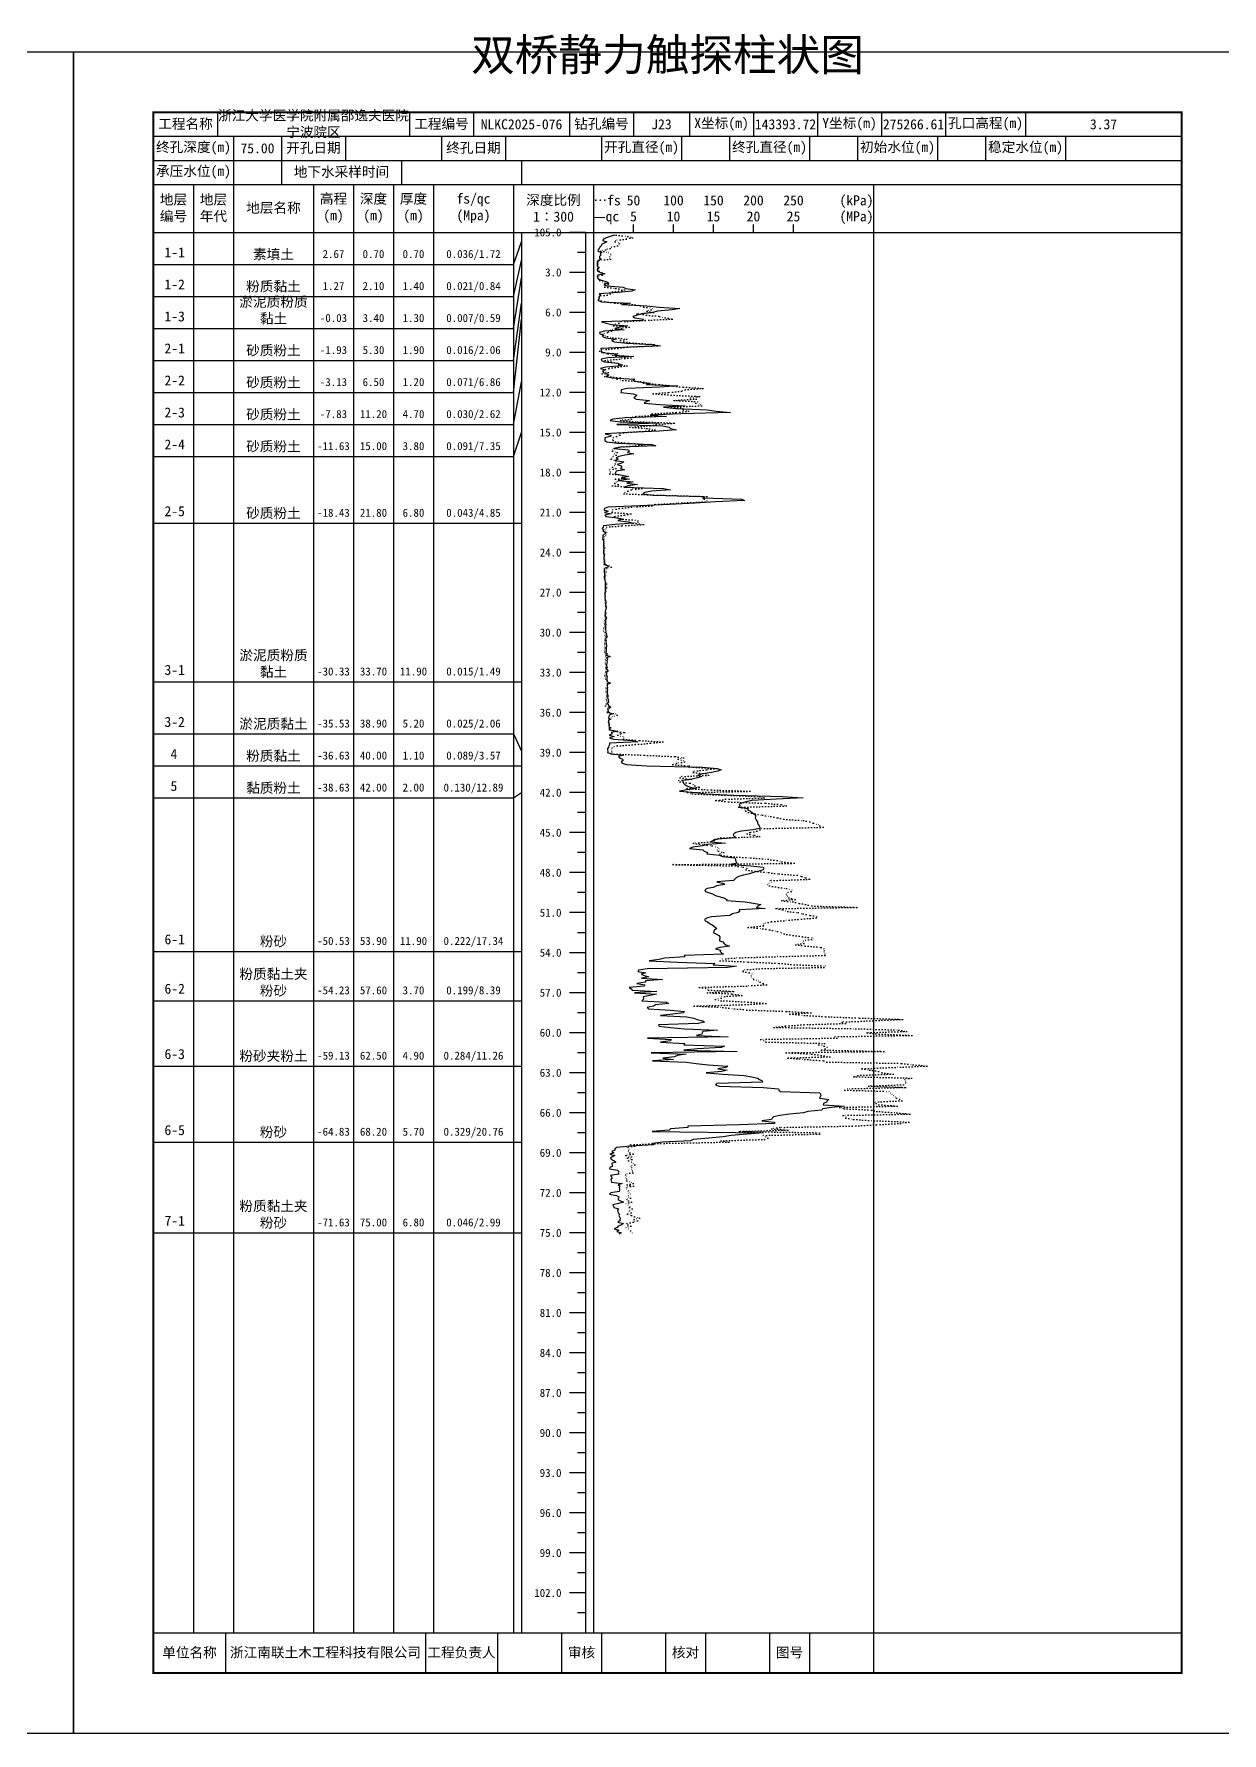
# Model space of a CAD drawing. Extents: x 297 to 65340, y 0 to 425.
# Drawn here: x 6821.1 to 7118.1, y 0 to 424.6 of the extents above; entities that cross this region are included whole.
import ezdxf
from ezdxf.enums import TextEntityAlignment as Align

# ---------------------------------------------------------------- set-up
doc = ezdxf.new("R2010")
doc.units = 0
doc.linetypes.add('DOT', pattern=[6.35, 0, -6.35])
doc.layers.add('FRAME', color=7, linetype='CONTINUOUS')
doc.layers.add('STRATUM', color=7, linetype='CONTINUOUS')
doc.styles.add('ST', font='')
doc.styles.get('ST').set_extended_font_data('SimSun')

msp = doc.modelspace()

# ---------------------------------------------------------------- linework, layer by layer
at = {"layer": 'FRAME', "color": 245, "linetype": 'Continuous'}
for points in [[(6534, 0), (6831, 0), (6831, 420), (6534, 420)], [(6831, 0), (7128, 0), (7128, 420), (6831, 420)]]:
    msp.add_lwpolyline(points, close=True, dxfattribs=at)
at = {"layer": 'FRAME', "linetype": 'Continuous', "const_width": 0.5}
msp.add_lwpolyline([(6851, 15), (7108, 15), (7108, 405), (6851, 405)], close=True, dxfattribs=at)
at = {"layer": 'FRAME', "color": 0, "linetype": 'Continuous'}
for points in [[(6867, 405), (6867, 399)], [(6915, 405), (6915, 399)], [(6931, 405), (6931, 399)], [(6955, 405), (6955, 399)], [(6971, 405), (6971, 399)], [(6985, 405), (6985, 399)], [(7001, 405), (7001, 399)], [(7017, 405), (7017, 399)], [(7033, 405), (7033, 399)], [(7049, 405), (7049, 399)], [(7069, 405), (7069, 399)], [(7108, 405), (7108, 399)], [(6851, 399), (7108, 399)], [(6871, 399), (6871, 393)], [(6883, 399), (6883, 393)], [(6899, 399), (6899, 393)], [(6923, 399), (6923, 393)], [(6939, 399), (6939, 393)], [(6963, 399), (6963, 393)], [(6983, 399), (6983, 393)], [(6995, 399), (6995, 393)], [(7015, 399), (7015, 393)], [(7027, 399), (7027, 393)], [(7047, 399), (7047, 393)], [(7059, 399), (7059, 393)], [(7079, 399), (7079, 393)], [(7108, 399), (7108, 393)], [(6851, 393), (7108, 393)], [(6871, 393), (6871, 387)], [(6883, 393), (6883, 387)], [(6913, 393), (6913, 387)], [(6943, 393), (6943, 387)], [(6851, 387), (7108, 387)], [(6861, 387), (6861, 25)], [(6871, 387), (6871, 25)], [(6891, 387), (6891, 25)], [(6901, 387), (6901, 25)], [(6911, 387), (6911, 25)], [(6921, 387), (6921, 25)], [(6941, 387), (6941, 25)], [(6961, 387), (6961, 25)], [(7031, 387), (7031, 25)], [(6851, 375), (7108, 375)], [(6943, 375), (6943, 25)], [(6959, 375), (6959, 25)], [(6971, 375), (6971, 377)], [(6981, 375), (6981, 377)], [(6991, 375), (6991, 377)], [(7001, 375), (7001, 377)], [(7011, 375), (7011, 377)], [(6851, 25), (7108, 25)], [(6869, 25), (6869, 15)], [(6919, 25), (6919, 15)], [(6937, 25), (6937, 15)], [(6953, 25), (6953, 15)], [(6963, 25), (6963, 15)], [(6979, 25), (6979, 15)], [(6989, 25), (6989, 15)], [(7005, 25), (7005, 15)], [(7015, 25), (7015, 15)], [(7031, 25), (7031, 15)]]:
    msp.add_lwpolyline(points, dxfattribs=at)
at = {"layer": 'STRATUM', "linetype": 'Continuous'}
for points in [[(6959, 375), (6955, 375)], [(6966.28, 374.33), (6965.14, 374), (6964.2, 373.67), (6963.48, 373.33), (6963.24, 373), (6964.36, 372.67), (6963.68, 372.33), (6963, 372), (6962.94, 371.67), (6962.62, 371.33), (6962.4, 371), (6962.18, 370.67), (6962.08, 370.33), (6963.06, 370), (6962.64, 369.67), (6962.84, 369.33), (6962.48, 369), (6962.46, 368.67), (6962.88, 368.33), (6962.2, 368), (6961.92, 367.67), (6961.88, 367.33), (6961.92, 367), (6961.94, 366.67), (6962.24, 366.33), (6961.98, 366), (6961.92, 365.67), (6962.04, 365.33), (6962.72, 365), (6963.84, 364.67), (6962.1, 364.33), (6961.92, 364), (6961.96, 363.67), (6962.24, 363.33), (6963.26, 363), (6964.3, 362.67), (6964.86, 362.33), (6963.62, 362), (6964.36, 361.67), (6968.42, 361.33), (6969.1, 361), (6971.4, 360.67), (6970.58, 360.33), (6967.2, 360), (6962.38, 359.67), (6962.94, 359.33), (6962.4, 359), (6962.38, 358.67), (6962.34, 358.33), (6962.18, 358), (6963.02, 357.67), (6970.28, 357.33), (6968.1, 357), (6974.34, 356.67), (6977.42, 356.33), (6982.58, 356), (6980.64, 355.67), (6977.02, 355.33), (6975.76, 355), (6973.22, 354.67), (6971.88, 354.33), (6970.82, 354), (6971.32, 353.67), (6973.46, 353.33), (6973.28, 353), (6963.04, 352.67), (6964.14, 352.33), (6965.5, 352), (6969.6, 351.67), (6967.6, 351.33), (6966.3, 351), (6968.68, 350.67), (6963.64, 350.33), (6962.48, 350), (6962.58, 349.67), (6963.62, 349.33), (6963.26, 349), (6964.04, 348.67), (6966.64, 348.33), (6965.52, 348), (6966.18, 347.67), (6969.32, 347.33), (6975.68, 347), (6977.78, 346.67), (6970.12, 346.33), (6962.82, 346), (6962.94, 345.67), (6963.04, 345.33), (6963.04, 345), (6967.1, 344.67), (6966.22, 344.33), (6971.1, 344), (6964.58, 343.67), (6962.92, 343.33), (6963.04, 343), (6963.72, 342.67), (6967.06, 342.33), (6967.8, 342), (6967.98, 341.67), (6964.12, 341.33), (6962.76, 341), (6963.92, 340.67), (6963.24, 340.33), (6963.5, 340), (6964.32, 339.67), (6964.82, 339.33), (6964.16, 339), (6965.66, 338.67), (6971.36, 338.33), (6970.88, 338), (6972.28, 337.67), (6975.18, 337.33), (6974.26, 337), (6982.1, 336.67), (6977.62, 336.33), (6969.38, 336), (6967.94, 335.67), (6967.88, 335.33), (6967.86, 335), (6970.94, 334.67), (6971.86, 334.33), (6971.46, 334), (6971.08, 333.67), (6971.64, 333.33), (6975, 333), (6974.14, 332.67), (6973.66, 332.33), (6977.6, 332), (6983.92, 331.67), (6978.48, 331.33), (6981.64, 331), (6989.44, 330.67), (6991.68, 330.33), (6995.22, 330), (6982.84, 329.67), (6975.14, 329.33), (6979.26, 329), (6969.02, 328.67), (6965.84, 328.33), (6965.2, 328), (6967.68, 327.67), (6977.38, 327.33), (6966.84, 327), (6978.22, 326.67), (6979.9, 326.33), (6980.24, 326), (6981.74, 325.67), (6977.42, 325.33), (6969.76, 325), (6963.88, 324.67), (6965.38, 324.33), (6965.18, 324), (6963.82, 323.67), (6963.8, 323.33), (6963.86, 323), (6964.32, 322.67), (6966.98, 322.33), (6975.58, 322), (6976.56, 321.67), (6967.94, 321.33), (6966.14, 321), (6969.78, 320.67), (6969.9, 320.33), (6969.48, 320), (6971.12, 319.67), (6968.82, 319.33), (6967.3, 319), (6966.64, 318.67), (6967.18, 318.33), (6966.42, 318), (6968.6, 317.67), (6968, 317.33), (6966.9, 317), (6967.92, 316.67), (6968.06, 316.33), (6967.72, 316), (6968.72, 315.67), (6966.68, 315.33), (6966.5, 315), (6966.34, 314.67), (6968.26, 314.33), (6969.82, 314), (6967.94, 313.67), (6969.98, 313.33), (6967.16, 313), (6970.94, 312.67), (6969.32, 312.33), (6972.04, 312), (6969.66, 311.67), (6968.68, 311.33), (6978.48, 311), (6980.24, 310.67), (6975.5, 310.33), (6973.86, 310), (6973.3, 309.67), (6975.82, 309.33), (6988.64, 309), (6988.44, 308.67), (6998.08, 308.33), (6998.74, 308), (6991.54, 307.67), (6986.44, 307.33), (6979.96, 307), (6972.58, 306.67), (6964.62, 306.33), (6963.78, 306), (6963.62, 305.67), (6964.68, 305.33), (6963.74, 305), (6965.42, 304.67), (6963.86, 304.33), (6964.06, 304), (6966.98, 303.67), (6968.2, 303.33), (6967.12, 303), (6969.68, 302.67), (6970.88, 302.33), (6966.42, 302), (6963.52, 301.67), (6963.4, 301.33), (6963.2, 301), (6963.54, 300.67), (6963.32, 300.33), (6964.04, 300), (6963.94, 299.67), (6963.34, 299.33), (6963.34, 299), (6963.3, 298.67), (6963.26, 298.33), (6963.46, 298), (6963.48, 297.67), (6963.54, 297.33), (6963.5, 297), (6963.5, 296.67), (6963.5, 296.33), (6963.6, 296), (6963.46, 295.67), (6963.54, 295.33), (6963.48, 295), (6963.5, 294.67), (6963.76, 294.33), (6963.58, 294), (6963.58, 293.67), (6963.58, 293.33), (6963.68, 293), (6963.66, 292.67), (6963.7, 292.33), (6963.6, 292), (6964.78, 291.67), (6964.48, 291.33), (6963.64, 291), (6963.66, 290.67), (6963.66, 290.33), (6963.66, 290), (6963.72, 289.67), (6963.76, 289.33), (6963.68, 289), (6963.68, 288.67), (6963.78, 288.33), (6963.82, 288), (6963.92, 287.67), (6963.92, 287.33), (6963.92, 287), (6963.92, 286.67), (6963.94, 286.33), (6963.94, 286), (6963.92, 285.67), (6963.9, 285.33), (6963.82, 285), (6963.84, 284.67), (6963.84, 284.33), (6963.92, 284), (6963.82, 283.67), (6963.92, 283.33), (6964.02, 283), (6964.1, 282.67), (6964.08, 282.33), (6964.02, 282), (6964.18, 281.67), (6964.04, 281.33), (6964.14, 281), (6963.96, 280.67), (6963.92, 280.33), (6964.04, 280), (6964.06, 279.67), (6963.92, 279.33), (6963.98, 279), (6964.22, 278.67), (6964, 278.33), (6964.02, 278), (6964.04, 277.67), (6964.04, 277.33), (6964.06, 277), (6964.04, 276.67), (6964, 276.33), (6964.02, 276), (6964.04, 275.67), (6964.08, 275.33), (6964.04, 275), (6964.24, 274.67), (6964.2, 274.33), (6964.38, 274), (6964.2, 273.67), (6964.04, 273.33), (6964.14, 273), (6964.1, 272.67), (6964.14, 272.33), (6964.16, 272), (6964.3, 271.67), (6964.16, 271.33), (6964.2, 271), (6964.16, 270.67), (6964.16, 270.33), (6964.12, 270), (6964.52, 269.67), (6964.18, 269.33), (6965.2, 269), (6964.24, 268.67), (6964.48, 268.33), (6964.36, 268), (6964.38, 267.67), (6964.36, 267.33), (6964.22, 267), (6964.28, 266.67), (6964.4, 266.33), (6964.2, 266), (6964.4, 265.67), (6964.64, 265.33), (6964.22, 265), (6964.22, 264.67), (6964.2, 264.33), (6964.4, 264), (6964.34, 263.67), (6964.32, 263.33), (6964.32, 263), (6964.52, 262.67), (6965.24, 262.33), (6964.38, 262), (6964.4, 261.67), (6964.54, 261.33), (6964.4, 261), (6964.46, 260.67), (6964.42, 260.33), (6964.46, 260), (6964.32, 259.67), (6964.6, 259.33), (6964.6, 259), (6964.52, 258.67), (6964.64, 258.33), (6964.66, 258), (6964.74, 257.67), (6964.5, 257.33), (6964.6, 257), (6964.82, 256.67), (6965.34, 256.33), (6964.54, 256), (6964.64, 255.67), (6964.62, 255.33), (6964.82, 255), (6965.72, 254.67), (6964.88, 254.33), (6964.84, 254), (6964.78, 253.67), (6965.18, 253.33), (6964.76, 253), (6964.68, 252.67), (6964.86, 252.33), (6964.82, 252), (6964.82, 251.67), (6964.92, 251.33), (6964.92, 251), (6964.9, 250.67), (6967.1, 250.33), (6965.42, 250), (6965.64, 249.67), (6964.94, 249.33), (6966.2, 249), (6964.98, 248.67), (6965.98, 248.33), (6970.76, 248), (6972.06, 247.67), (6965.04, 247.33), (6964.98, 247), (6964.86, 246.67), (6964.74, 246.33), (6964.52, 246), (6964.5, 245.67), (6964.6, 245.33), (6964.5, 245), (6965.62, 244.67), (6968.58, 244.33), (6967.24, 244), (6967.5, 243.67), (6968.22, 243.33), (6968.38, 243), (6967.88, 242.67), (6968.14, 242.33), (6969.22, 242), (6974.28, 241.67), (6988.2, 241.33), (6991.92, 241), (6992.92, 240.67), (6992.1, 240.33), (6990.54, 240), (6988.32, 239.67), (6987.1, 239.33), (6988, 239), (6987, 238.67), (6985.64, 238.33), (6983.24, 238), (6983.32, 237.67), (6983.52, 237.33), (6983.86, 237), (6984.3, 236.67), (6985.18, 236.33), (6986.72, 236), (6984.4, 235.67), (6982.46, 235.33), (6986.78, 235), (6989.12, 234.67), (6996.1, 234.33), (7008.2, 234), (7013.44, 233.67), (7006.72, 233.33), (7000.6, 233), (6999.18, 232.67), (6997.96, 232.33), (6997.42, 232), (6997.6, 231.67), (6997.54, 231.33), (6999.72, 231), (6999.46, 230.67), (7000.26, 230.33), (7000.7, 230), (7001.06, 229.67), (7001.48, 229.33), (7001.46, 229), (7001.4, 228.67), (7001.56, 228.33), (7001.76, 228), (7001.98, 227.67), (7001.96, 227.33), (7002.18, 227), (7002.4, 226.67), (7002.54, 226.33), (7002.48, 226), (7000.86, 225.67), (6997.98, 225.33), (6996.62, 225), (6996.06, 224.67), (6995.9, 224.33), (6996.24, 224), (6996.52, 223.67), (6992.12, 223.33), (6991, 223), (6990.22, 222.67), (6994.04, 222.33), (6989.52, 222), (6988.28, 221.67), (6985.82, 221.33), (6984.98, 221), (6988.3, 220.67), (6988.68, 220.33), (6989.48, 220), (6989.36, 219.67), (6992.46, 219.33), (6993.26, 219), (6996.36, 218.67), (6996.54, 218.33), (6996.54, 218), (6996.64, 217.67), (6996.8, 217.33), (6995.32, 217), (7000.3, 216.67), (7003.38, 216.33), (7003.56, 216), (7003.38, 215.67), (7002.32, 215.33), (7001, 215), (6999.98, 214.67), (6998.54, 214.33), (6997.26, 214), (6996.68, 213.67), (6996.34, 213.33), (6996, 213), (6991.84, 212.67), (6993.64, 212.33), (6993.74, 212), (6991.78, 211.67), (6990.88, 211.33), (6989.4, 211), (6988.8, 210.67), (6988.98, 210.33), (6989.72, 210), (6990.78, 209.67), (6991.54, 209.33), (6992.32, 209), (6993.56, 208.67), (6994.32, 208.33), (6994.26, 208), (6998.92, 207.67), (7001.44, 207.33), (7002.84, 207), (7002.18, 206.67), (7001.76, 206.33), (7003.88, 206), (6997.38, 205.67), (6997.54, 205.33), (6997.14, 205), (6995.76, 204.67), (6995.08, 204.33), (6990.5, 204), (6989.52, 203.67), (6988.76, 203.33), (6988.94, 203), (6989.46, 202.67), (6990.02, 202.33), (6990.64, 202), (6991.02, 201.67), (6991.46, 201.33), (6991.72, 201), (6991.22, 200.67), (6991.08, 200.33), (6991.04, 200), (6991.58, 199.67), (6992.34, 199.33), (6992.58, 199), (6992.62, 198.67), (6992.48, 198.33), (6992.48, 198), (6993.34, 197.67), (6993.7, 197.33), (6994.1, 197), (6995, 196.67), (6992.6, 196.33), (6991.52, 196), (6992.78, 195.67), (6992.7, 195.33), (6993.02, 195), (6993.46, 194.67), (6983.64, 194.33), (6983.8, 194), (6978.74, 193.67), (6977.42, 193.33), (6974.9, 193), (6982, 192.67), (6991.32, 192.33), (6990.88, 192), (6996.76, 191.67), (6994.56, 191.33), (6974.42, 191), (6972.24, 190.67), (6972.06, 190.33), (6974.06, 190), (6972.9, 189.67), (6973.7, 189.33), (6974.8, 189), (6973.02, 188.67), (6978.24, 188.33), (6974, 188), (6974, 187.67), (6971.86, 187.33), (6973.84, 187), (6973.64, 186.67), (6969.88, 186.33), (6970.38, 186), (6970.68, 185.67), (6976.82, 185.33), (6971.28, 185), (6976.72, 184.67), (6975.06, 184.33), (6973.4, 184), (6973.46, 183.67), (6973.42, 183.33), (6973.12, 183), (6979.16, 182.67), (6979.72, 182.33), (6976.48, 182), (6975.98, 181.67), (6974.38, 181.33), (6974.72, 181), (6980.26, 180.67), (6983.76, 180.33), (6983.42, 180), (6980.86, 179.67), (6977.76, 179.33), (6984.36, 179), (6986.1, 178.67), (6986.92, 178.33), (6988.34, 178), (6988.72, 177.67), (6987.16, 177.33), (6977.22, 177), (6977.44, 176.67), (6980.28, 176.33), (6983.78, 176), (6991.96, 175.67), (6988.36, 175.33), (6988.18, 175), (6988.1, 174.67), (6986.76, 174.33), (6994.66, 174), (6974.48, 173.67), (6980.38, 173.33), (6980.28, 173), (6977.72, 172.67), (6983.82, 172.33), (6983.62, 172), (6993.72, 171.67), (6992.92, 171.33), (6986.98, 171), (6983.6, 170.67), (6996.9, 170.33), (6975.4, 170), (6984.18, 169.67), (6981.9, 169.33), (6981.24, 169), (6978.3, 168.67), (6980.96, 168.33), (6975.78, 168), (6984.18, 167.67), (6986.68, 167.33), (6989.64, 167), (6994.58, 166.67), (6994.1, 166.33), (6992.1, 166), (6994.38, 165.67), (6993.12, 165.33), (6989.14, 165), (6993.34, 164.67), (6998.7, 164.33), (7000.62, 164), (7002.02, 163.67), (7002.5, 163.33), (7003.14, 163), (7003.26, 162.67), (6991.84, 162.33), (6991.52, 162), (6992.44, 161.67), (7003.5, 161.33), (7007.26, 161), (7007.3, 160.67), (7007.74, 160.33), (7017.6, 160), (7017.72, 159.67), (7017.82, 159.33), (7017.66, 159), (7017.46, 158.67), (7019.8, 158.33), (7019.38, 158), (7019.22, 157.67), (7018.48, 157.33), (7018.44, 157), (7023.68, 156.67), (7020.5, 156.33), (7018.28, 156), (7018.08, 155.67), (7014.58, 155.33), (7013.52, 155), (7009.96, 154.67), (7007.6, 154.33), (7006, 154), (7005.68, 153.67), (7005.46, 153.33), (7003.04, 153), (7006.24, 152.67), (7006.26, 152.33), (6997.48, 152), (6984.6, 151.67), (6984.6, 151.33), (6980.26, 151), (6979.88, 150.67), (6975.68, 150.33), (7003.42, 150), (6999.44, 149.67), (6995.4, 149.33), (6993.4, 149), (6989.86, 148.67), (6985.92, 148.33), (6985.22, 148), (6978.22, 147.67), (6975.74, 147.33), (6976.08, 147), (6970.16, 146.67), (6966.8, 146.33), (6966.3, 146), (6966.3, 145.67), (6965.62, 145.33), (6966.1, 145), (6965.08, 144.67), (6966.34, 144.33), (6965.66, 144), (6965.26, 143.67), (6965.5, 143.33), (6966.18, 143), (6966.58, 142.67), (6965.46, 142.33), (6965.7, 142), (6965.72, 141.67), (6965.08, 141.33), (6965, 141), (6966.98, 140.67), (6967.34, 140.33), (6967.2, 140), (6967.32, 139.67), (6965.28, 139.33), (6965.52, 139), (6965.62, 138.67), (6965.34, 138.33), (6965.4, 138), (6965.52, 137.67), (6968.14, 137.33), (6967.2, 137), (6967.62, 136.67), (6967.4, 136.33), (6967.54, 136), (6967.48, 135.67), (6967.4, 135.33), (6965.34, 135), (6965.04, 134.67), (6966.76, 134.33), (6967.3, 134), (6967.26, 133.67), (6967.12, 133.33), (6967.72, 133), (6968.46, 132.67), (6967.22, 132.33), (6965.86, 132), (6966.04, 131.67), (6966.06, 131.33), (6967.26, 131), (6967.04, 130.67), (6967.06, 130.33), (6967.16, 130), (6967.46, 129.67), (6967.34, 129.33), (6967.54, 129), (6967.64, 128.67), (6967.6, 128.33), (6967.58, 128), (6967.12, 127.67), (6968.46, 127.33), (6968.04, 127), (6967.14, 126.67), (6966.88, 126.33), (6966.16, 126), (6967.34, 125.67), (6966.8, 125.33), (6967.9, 125), (6967.34, 124.67)], [(6941, 367), (6943, 372.67)], [(6959, 370), (6957, 370)], [(6851, 367), (6861, 367)], [(6861, 367), (6871, 367)], [(6871, 367), (6891, 367)], [(6891, 367), (6901, 367)], [(6901, 367), (6911, 367)], [(6911, 367), (6921, 367)], [(6921, 367), (6941, 367)], [(6941, 359), (6943, 368)], [(6941, 351), (6943, 363.67)], [(6959, 365), (6955, 365)], [(6851, 359), (6861, 359)], [(6861, 359), (6871, 359)], [(6871, 359), (6891, 359)], [(6891, 359), (6901, 359)], [(6901, 359), (6911, 359)], [(6911, 359), (6921, 359)], [(6921, 359), (6941, 359)], [(6941, 343), (6943, 357.33)], [(6959, 360), (6957, 360)], [(6941, 335), (6943, 353.33)], [(6959, 355), (6955, 355)], [(6851, 351), (6861, 351)], [(6861, 351), (6871, 351)], [(6871, 351), (6891, 351)], [(6891, 351), (6901, 351)], [(6901, 351), (6911, 351)], [(6911, 351), (6921, 351)], [(6921, 351), (6941, 351)], [(6959, 350), (6957, 350)], [(6959, 345), (6955, 345)], [(6851, 343), (6861, 343)], [(6861, 343), (6871, 343)], [(6871, 343), (6891, 343)], [(6891, 343), (6901, 343)], [(6901, 343), (6911, 343)], [(6911, 343), (6921, 343)], [(6921, 343), (6941, 343)], [(6959, 340), (6957, 340)], [(6941, 327), (6943, 337.67)], [(6851, 335), (6861, 335)], [(6861, 335), (6871, 335)], [(6871, 335), (6891, 335)], [(6891, 335), (6901, 335)], [(6901, 335), (6911, 335)], [(6911, 335), (6921, 335)], [(6921, 335), (6941, 335)], [(6959, 335), (6955, 335)], [(6851, 327), (6861, 327)], [(6861, 327), (6871, 327)], [(6871, 327), (6891, 327)], [(6891, 327), (6901, 327)], [(6901, 327), (6911, 327)], [(6911, 327), (6921, 327)], [(6921, 327), (6941, 327)], [(6959, 330), (6957, 330)], [(6941, 319), (6943, 325)], [(6959, 325), (6955, 325)], [(6851, 319), (6861, 319)], [(6861, 319), (6871, 319)], [(6871, 319), (6891, 319)], [(6891, 319), (6901, 319)], [(6901, 319), (6911, 319)], [(6911, 319), (6921, 319)], [(6921, 319), (6941, 319)], [(6959, 320), (6957, 320)], [(6959, 315), (6955, 315)], [(6959, 310), (6957, 310)], [(6851, 302.33), (6861, 302.33)], [(6861, 302.33), (6871, 302.33)], [(6871, 302.33), (6891, 302.33)], [(6891, 302.33), (6901, 302.33)], [(6901, 302.33), (6911, 302.33)], [(6911, 302.33), (6921, 302.33)], [(6921, 302.33), (6941, 302.33)], [(6941, 302.33), (6943, 302.33)], [(6959, 305), (6955, 305)], [(6959, 300), (6957, 300)], [(6959, 295), (6955, 295)], [(6959, 290), (6957, 290)], [(6959, 285), (6955, 285)], [(6959, 280), (6957, 280)], [(6959, 275), (6955, 275)], [(6959, 270), (6957, 270)], [(6959, 265), (6955, 265)], [(6851, 262.67), (6861, 262.67)], [(6861, 262.67), (6871, 262.67)], [(6871, 262.67), (6891, 262.67)], [(6891, 262.67), (6901, 262.67)], [(6901, 262.67), (6911, 262.67)], [(6911, 262.67), (6921, 262.67)], [(6921, 262.67), (6941, 262.67)], [(6941, 262.67), (6943, 262.67)], [(6959, 260), (6957, 260)], [(6959, 255), (6955, 255)], [(6851, 249.67), (6861, 249.67)], [(6861, 249.67), (6871, 249.67)], [(6871, 249.67), (6891, 249.67)], [(6891, 249.67), (6901, 249.67)], [(6901, 249.67), (6911, 249.67)], [(6911, 249.67), (6921, 249.67)], [(6921, 249.67), (6941, 249.67)], [(6941, 249.67), (6943, 245.33)], [(6959, 250), (6957, 250)], [(6959, 245), (6955, 245)], [(6851, 241.67), (6861, 241.67)], [(6861, 241.67), (6871, 241.67)], [(6871, 241.67), (6891, 241.67)], [(6891, 241.67), (6901, 241.67)], [(6901, 241.67), (6911, 241.67)], [(6911, 241.67), (6921, 241.67)], [(6921, 241.67), (6941, 241.67)], [(6941, 241.67), (6943, 241.67)], [(6959, 240), (6957, 240)], [(6851, 233.67), (6861, 233.67)], [(6861, 233.67), (6871, 233.67)], [(6871, 233.67), (6891, 233.67)], [(6891, 233.67), (6901, 233.67)], [(6901, 233.67), (6911, 233.67)], [(6911, 233.67), (6921, 233.67)], [(6921, 233.67), (6941, 233.67)], [(6941, 233.67), (6943, 235)], [(6959, 235), (6955, 235)], [(6959, 230), (6957, 230)], [(6959, 225), (6955, 225)], [(6959, 220), (6957, 220)], [(6959, 215), (6955, 215)], [(6959, 210), (6957, 210)], [(6959, 205), (6955, 205)], [(6959, 200), (6957, 200)], [(6851, 195.33), (6861, 195.33)], [(6861, 195.33), (6871, 195.33)], [(6871, 195.33), (6891, 195.33)], [(6891, 195.33), (6901, 195.33)], [(6901, 195.33), (6911, 195.33)], [(6911, 195.33), (6921, 195.33)], [(6921, 195.33), (6941, 195.33)], [(6941, 195.33), (6943, 195.33)], [(6959, 195), (6955, 195)], [(6959, 190), (6957, 190)], [(6851, 183), (6861, 183)], [(6861, 183), (6871, 183)], [(6871, 183), (6891, 183)], [(6891, 183), (6901, 183)], [(6901, 183), (6911, 183)], [(6911, 183), (6921, 183)], [(6921, 183), (6941, 183)], [(6941, 183), (6943, 183)], [(6959, 185), (6955, 185)], [(6959, 180), (6957, 180)], [(6959, 175), (6955, 175)], [(6959, 170), (6957, 170)], [(6851, 166.67), (6861, 166.67)], [(6861, 166.67), (6871, 166.67)], [(6871, 166.67), (6891, 166.67)], [(6891, 166.67), (6901, 166.67)], [(6901, 166.67), (6911, 166.67)], [(6911, 166.67), (6921, 166.67)], [(6921, 166.67), (6941, 166.67)], [(6941, 166.67), (6943, 166.67)], [(6959, 165), (6955, 165)], [(6959, 160), (6957, 160)], [(6959, 155), (6955, 155)], [(6959, 150), (6957, 150)], [(6851, 147.67), (6861, 147.67)], [(6861, 147.67), (6871, 147.67)], [(6871, 147.67), (6891, 147.67)], [(6891, 147.67), (6901, 147.67)], [(6901, 147.67), (6911, 147.67)], [(6911, 147.67), (6921, 147.67)], [(6921, 147.67), (6941, 147.67)], [(6941, 147.67), (6943, 147.67)], [(6959, 145), (6955, 145)], [(6959, 140), (6957, 140)], [(6959, 135), (6955, 135)], [(6959, 130), (6957, 130)], [(6851, 125), (6861, 125)], [(6861, 125), (6871, 125)], [(6871, 125), (6891, 125)], [(6891, 125), (6901, 125)], [(6901, 125), (6911, 125)], [(6911, 125), (6921, 125)], [(6921, 125), (6941, 125)], [(6941, 125), (6943, 125)], [(6959, 125), (6955, 125)], [(6959, 120), (6957, 120)], [(6959, 115), (6955, 115)], [(6959, 110), (6957, 110)], [(6959, 105), (6955, 105)], [(6959, 100), (6957, 100)], [(6959, 95), (6955, 95)], [(6959, 90), (6957, 90)], [(6959, 85), (6955, 85)], [(6959, 80), (6957, 80)], [(6959, 75), (6955, 75)], [(6959, 70), (6957, 70)], [(6959, 65), (6955, 65)], [(6959, 60), (6957, 60)], [(6959, 55), (6955, 55)], [(6959, 50), (6957, 50)], [(6959, 45), (6955, 45)], [(6959, 40), (6957, 40)], [(6959, 35), (6955, 35)], [(6959, 30), (6957, 30)]]:
    msp.add_lwpolyline(points, dxfattribs=at)
at = {"layer": 'STRATUM', "linetype": 'DOT', "ltscale": 0.1}
msp.add_lwpolyline([(6966.7, 374.33), (6969.58, 374), (6970.78, 373.67), (6969.14, 373.33), (6966.58, 373), (6966.44, 372.67), (6967.5, 372.33), (6967.4, 372), (6967, 371.67), (6965.5, 371.33), (6965.18, 371), (6963.98, 370.67), (6962.82, 370.33), (6964.74, 370), (6965.26, 369.67), (6965.4, 369.33), (6965, 369), (6965, 368.67), (6965.22, 368.33), (6962.54, 368), (6962.32, 367.67), (6962.12, 367.33), (6962.12, 367), (6962.12, 366.67), (6962.48, 366.33), (6962.28, 366), (6962.18, 365.67), (6962.38, 365.33), (6963.16, 365), (6963.72, 364.67), (6963.14, 364.33), (6962.16, 364), (6961.9, 363.67), (6962.36, 363.33), (6962.62, 363), (6963.28, 362.67), (6963.92, 362.33), (6964.64, 362), (6963.88, 361.67), (6963.84, 361.33), (6966.6, 361), (6968.76, 360.67), (6967.22, 360.33), (6964.98, 360), (6965.18, 359.67), (6964.38, 359.33), (6962.34, 359), (6962.28, 358.67), (6962.18, 358.33), (6962.22, 358), (6963.88, 357.67), (6966.36, 357.33), (6970.68, 357), (6972.76, 356.67), (6973.62, 356.33), (6975.76, 356), (6975.44, 355.67), (6974.4, 355.33), (6975.98, 355), (6971.92, 354.67), (6974.28, 354.33), (6977.54, 354), (6978.92, 353.67), (6980.68, 353.33), (6973.94, 353), (6967.72, 352.67), (6967.32, 352.33), (6966.28, 352), (6966.12, 351.67), (6969.88, 351.33), (6968.04, 351), (6965.28, 350.67), (6965.5, 350.33), (6964.46, 350), (6963.34, 349.67), (6963.3, 349.33), (6964.48, 349), (6965.84, 348.67), (6969.26, 348.33), (6967.78, 348), (6968.58, 347.67), (6970.96, 347.33), (6976.12, 347), (6976.9, 346.67), (6969.34, 346.33), (6967.06, 346), (6962.94, 345.67), (6962.62, 345.33), (6963.64, 345), (6964.64, 344.67), (6965.84, 344.33), (6966.66, 344), (6970.32, 343.67), (6967.52, 343.33), (6963.94, 343), (6965.42, 342.67), (6966.76, 342.33), (6967.34, 342), (6969.36, 341.67), (6967.16, 341.33), (6964.8, 341), (6963.74, 340.67), (6963.38, 340.33), (6964.7, 340), (6963.14, 339.67), (6964.48, 339.33), (6963.84, 339), (6967.64, 338.67), (6966.94, 338.33), (6968.36, 338), (6973.58, 337.67), (6973.54, 337.33), (6977.54, 337), (6980.28, 336.67), (6983.52, 336.33), (6988.36, 336), (6983.92, 335.67), (6982.96, 335.33), (6979.68, 335), (6975.9, 334.67), (6980.42, 334.33), (6987.46, 334), (6985.28, 333.67), (6986.7, 333.33), (6981.14, 333), (6987.14, 332.67), (6986.62, 332.33), (6987.74, 332), (6987.98, 331.67), (6980.52, 331.33), (6983.08, 331), (6983.42, 330.67), (6984.78, 330.33), (6981.6, 330), (6975.66, 329.67), (6976.86, 329.33), (6971.5, 329), (6970.36, 328.67), (6970.48, 328.33), (6967.86, 328), (6972.04, 327.67), (6981.14, 327.33), (6976.7, 327), (6975.1, 326.67), (6970.12, 326.33), (6974.3, 326), (6976.36, 325.67), (6974.06, 325.33), (6969.26, 325), (6967.32, 324.67), (6967.6, 324.33), (6966.74, 324), (6965.88, 323.67), (6965.74, 323.33), (6965.88, 323), (6966.54, 322.67), (6969.8, 322.33), (6973.8, 322), (6971.54, 321.67), (6967.36, 321.33), (6965.98, 321), (6965.74, 320.67), (6965.72, 320.33), (6966.9, 320), (6966.14, 319.67), (6966.68, 319.33), (6965.94, 319), (6965.62, 318.67), (6965.42, 318.33), (6966.42, 318), (6966.6, 317.67), (6966.44, 317.33), (6966.42, 317), (6966.34, 316.67), (6965.74, 316.33), (6966.6, 316), (6964.88, 315.67), (6965.18, 315.33), (6965.22, 315), (6965.1, 314.67), (6967.96, 314.33), (6968.24, 314), (6968.78, 313.67), (6966.5, 313.33), (6967.78, 313), (6966.76, 312.67), (6966.32, 312.33), (6967.16, 312), (6965.74, 311.67), (6970.12, 311.33), (6973.06, 311), (6970.38, 310.67), (6969.62, 310.33), (6968.86, 310), (6968.64, 309.67), (6977.06, 309.33), (6989.3, 309), (6988.28, 308.67), (6988.66, 308.33), (6989.38, 308), (6988.92, 307.67), (6981.72, 307.33), (6976.34, 307), (6975.56, 306.67), (6970.46, 306.33), (6967.4, 306), (6965.7, 305.67), (6965.66, 305.33), (6965.68, 305), (6970.34, 304.67), (6968.66, 304.33), (6966.24, 304), (6967, 303.67), (6968.44, 303.33), (6972.1, 303), (6972.1, 302.67), (6970.92, 302.33), (6973.48, 302), (6967.98, 301.67), (6964.24, 301.33), (6964.16, 301), (6963.86, 300.67), (6963.8, 300.33), (6964.42, 300), (6964.08, 299.67), (6964.02, 299.33), (6963.78, 299), (6963.56, 298.67), (6963.62, 298.33), (6963.52, 298), (6963.6, 297.67), (6963.6, 297.33), (6963.62, 297), (6963.68, 296.67), (6963.8, 296.33), (6963.78, 296), (6963.66, 295.67), (6963.6, 295.33), (6963.6, 295), (6963.8, 294.67), (6963.72, 294.33), (6963.7, 294), (6963.7, 293.67), (6963.78, 293.33), (6963.78, 293), (6963.8, 292.67), (6963.86, 292.33), (6964.12, 292), (6964.9, 291.67), (6965.38, 291.33), (6964.26, 291), (6964.12, 290.67), (6964.1, 290.33), (6964.1, 290), (6963.98, 289.67), (6963.98, 289.33), (6963.96, 289), (6963.92, 288.67), (6963.86, 288.33), (6963.84, 288), (6964.06, 287.67), (6964.24, 287.33), (6964.24, 287), (6964.24, 286.67), (6964.26, 286.33), (6964.28, 286), (6964.1, 285.67), (6964.1, 285.33), (6963.94, 285), (6963.92, 284.67), (6963.8, 284.33), (6963.8, 284), (6963.84, 283.67), (6963.86, 283.33), (6963.8, 283), (6963.86, 282.67), (6963.94, 282.33), (6963.98, 282), (6963.92, 281.67), (6964.3, 281.33), (6964.18, 281), (6963.98, 280.67), (6963.92, 280.33), (6963.86, 280), (6963.78, 279.67), (6963.76, 279.33), (6963.82, 279), (6963.84, 278.67), (6964.16, 278.33), (6963.76, 278), (6963.66, 277.67), (6963.68, 277.33), (6963.72, 277), (6963.72, 276.67), (6963.58, 276.33), (6963.54, 276), (6963.54, 275.67), (6963.52, 275.33), (6963.78, 275), (6964.12, 274.67), (6963.78, 274.33), (6964.04, 274), (6963.8, 273.67), (6963.84, 273.33), (6963.86, 273), (6963.76, 272.67), (6963.72, 272.33), (6963.78, 272), (6963.78, 271.67), (6963.8, 271.33), (6963.86, 271), (6963.76, 270.67), (6963.72, 270.33), (6963.78, 270), (6963.92, 269.67), (6964, 269.33), (6963.98, 269), (6964.2, 268.67), (6963.92, 268.33), (6964.12, 268), (6963.96, 267.67), (6963.92, 267.33), (6964, 267), (6963.96, 266.67), (6963.98, 266.33), (6964.08, 266), (6964.12, 265.67), (6963.98, 265.33), (6964, 265), (6963.86, 264.67), (6963.78, 264.33), (6963.8, 264), (6963.94, 263.67), (6964.02, 263.33), (6964.44, 263), (6964.3, 262.67), (6964.38, 262.33), (6964.56, 262), (6964.38, 261.67), (6964.1, 261.33), (6964.1, 261), (6964.1, 260.67), (6964.12, 260.33), (6964.08, 260), (6964.46, 259.67), (6964.24, 259.33), (6964.24, 259), (6964.2, 258.67), (6964.16, 258.33), (6964.3, 258), (6964.26, 257.67), (6964.2, 257.33), (6964.16, 257), (6964.04, 256.67), (6964.88, 256.33), (6965.08, 256), (6964.56, 255.67), (6964.4, 255.33), (6964.5, 255), (6966.46, 254.67), (6966.94, 254.33), (6965.86, 254), (6965.42, 253.67), (6965.3, 253.33), (6964.88, 253), (6964.86, 252.67), (6964.9, 252.33), (6964.88, 252), (6964.9, 251.67), (6965.22, 251.33), (6965.22, 251), (6965.22, 250.67), (6966.24, 250.33), (6968.78, 250), (6967.76, 249.67), (6967.06, 249.33), (6968.32, 249), (6968.48, 248.67), (6968.48, 248.33), (6972.58, 248), (6978.32, 247.67), (6975.18, 247.33), (6971.38, 247), (6966.92, 246.67), (6965.66, 246.33), (6965.58, 246), (6965.52, 245.67), (6965.46, 245.33), (6965.68, 245), (6965.44, 244.67), (6973.78, 244.33), (6981.48, 244), (6983.48, 243.67), (6982.16, 243.33), (6983.44, 243), (6983.74, 242.67), (6981.72, 242.33), (6980.82, 242), (6984.9, 241.67), (6985.98, 241.33), (6991.82, 241), (6989.16, 240.67), (6985.94, 240.33), (6986.04, 240), (6989.28, 239.67), (6989.78, 239.33), (6982.96, 239), (6982.7, 238.67), (6985.38, 238.33), (6982.16, 238), (6982.68, 237.67), (6985.2, 237.33), (6985.94, 237), (6986.34, 236.67), (6987.42, 236.33), (6984.38, 236), (6990.5, 235.67), (7000.1, 235.33), (6984.5, 235), (6985.76, 234.67), (6994.66, 234.33), (7002.6, 234), (7003.7, 233.67), (6994.02, 233.33), (6991.62, 233), (6994.84, 232.67), (7004.08, 232.33), (7007.98, 232), (7009.14, 231.67), (6997.34, 231.33), (6999.38, 231), (6998.8, 230.67), (6999.06, 230.33), (6999.78, 230), (7001.4, 229.67), (7003.28, 229.33), (7005.34, 229), (7007.06, 228.67), (7008.58, 228.33), (7013.46, 228), (7015.04, 227.67), (7016, 227.33), (7017.14, 227), (7017.62, 226.67), (7018.42, 226.33), (7002.82, 226), (7002.58, 225.67), (7001.82, 225.33), (7000.04, 225), (6999.38, 224.67), (7001.24, 224.33), (7002.46, 224), (6992.86, 223.67), (6991.1, 223.33), (6991.14, 223), (6990.24, 222.67), (6986.02, 222.33), (6988.68, 222), (6990.68, 221.67), (6992.02, 221.33), (6992.44, 221), (6991.92, 220.67), (6992.24, 220.33), (6993.46, 220), (6992.54, 219.67), (6992.92, 219.33), (6995.4, 219), (7000.32, 218.67), (7004.64, 218.33), (7006.9, 218), (7008.1, 217.67), (7011.14, 217.33), (6980.92, 217), (6996.46, 216.67), (6998.42, 216.33), (6999.52, 216), (6999.16, 215.67), (7001.38, 215.33), (7004.82, 215), (7007.44, 214.67), (7011.94, 214.33), (7013.04, 214), (7014.04, 213.67), (7015.02, 213.33), (7005.1, 213), (7005.52, 212.67), (7004.88, 212.33), (7004.46, 212), (7005.02, 211.67), (7007.24, 211.33), (7009.22, 211), (7010.62, 210.67), (7010.42, 210.33), (7009.54, 210), (7009.14, 209.67), (7009.3, 209.33), (7009.52, 209), (7009.82, 208.67), (7011.42, 208.33), (7008.04, 208), (7010.8, 207.67), (7012.5, 207.33), (7013.98, 207), (7015.6, 206.67), (7026.82, 206.33), (7006.66, 206), (7008.3, 205.67), (7009.54, 205.33), (7012.18, 205), (7013.44, 204.67), (7015.28, 204.33), (7016.9, 204), (7016.66, 203.67), (7012.12, 203.33), (7008.56, 203), (7005.42, 202.67), (7003.56, 202.33), (7003.52, 202), (7003.4, 201.67), (6999.7, 201.33), (7003.36, 201), (7005.04, 200.67), (7007.02, 200.33), (7008, 200), (7008.64, 199.67), (7010.94, 199.33), (7013.24, 199), (7015.88, 198.67), (7015.5, 198.33), (7013.54, 198), (7013.32, 197.67), (7013.58, 197.33), (7011.58, 197), (7013.92, 196.67), (7017.94, 196.33), (7018.62, 196), (7018.66, 195.67), (7018.6, 195.33), (7018.78, 195), (7018.8, 194.67), (7018.8, 194.33), (7006.36, 194), (6996.24, 193.67), (6993.12, 193.33), (6992.7, 193), (6999.74, 192.67), (7007.44, 192.33), (7011.2, 192), (7019, 191.67), (7018.62, 191.33), (7002.44, 191), (6998.42, 190.67), (6998.4, 190.33), (6999.88, 190), (7000.66, 189.67), (7000.36, 189.33), (7000.44, 189), (7000.92, 188.67), (7001.04, 188.33), (7002.28, 188), (7002.7, 187.67), (7003.38, 187.33), (7004.26, 187), (6999.26, 186.67), (6987.5, 186.33), (6989.62, 186), (6989.76, 185.67), (6996, 185.33), (6989.5, 185), (6995.74, 184.67), (6998.12, 184.33), (6992.46, 184), (6992.88, 183.67), (6991.5, 183.33), (6992.88, 183), (6999.66, 182.67), (7004.06, 182.33), (6998.12, 182), (6986.16, 181.67), (6993.36, 181.33), (6996.26, 181), (6999.36, 180.67), (7009.3, 180.33), (7015.3, 180), (7010.12, 179.67), (7013.72, 179.33), (7019.06, 179), (7027.56, 178.67), (7038.26, 178.33), (7030.84, 178), (7023.14, 177.67), (7024.02, 177.33), (7013.56, 177), (7008.9, 176.67), (7006.16, 176.33), (7026.56, 176), (7037.32, 175.67), (7039.26, 175.33), (7029.42, 175), (7032.42, 174.67), (7040.6, 174.33), (7021.16, 174), (7021.8, 173.67), (7002.82, 173.33), (7003.8, 173), (7004.2, 172.67), (7018.74, 172.33), (7017.36, 172), (7018.66, 171.67), (7019.48, 171.33), (7018.88, 171), (7018, 170.67), (7033.54, 170.33), (7009.2, 170), (7015.6, 169.67), (7017.94, 169.33), (7020.08, 169), (7009.6, 168.67), (7013.82, 168.33), (7018.62, 168), (7019.34, 167.67), (7038.1, 167.33), (7040.92, 167), (7044.32, 166.67), (7036.38, 166.33), (7028.1, 166), (7030.04, 165.67), (7032.28, 165.33), (7033.14, 165), (7035.92, 164.67), (7027.1, 164.33), (7026.04, 164), (7040.46, 163.67), (7038.66, 163.33), (7039.02, 163), (7039.14, 162.67), (7039.06, 162.33), (7038.46, 162), (7029.84, 161.67), (7039, 161.33), (7024.5, 161), (7023.86, 160.67), (7034.86, 160.33), (7035.24, 160), (7035.62, 159.67), (7035.9, 159.33), (7036.42, 159), (7036.72, 158.67), (7037.58, 158.33), (7038.08, 158), (7031.32, 157.67), (7031.66, 157.33), (7032.36, 157), (7036.94, 156.67), (7022.58, 156.33), (7023.72, 156), (7030.54, 155.67), (7031.8, 155.33), (7036.84, 155), (7040.1, 154.67), (7023.42, 154.33), (7024.1, 154), (7024.12, 153.67), (7026.08, 153.33), (7031.16, 153), (7039.84, 152.67), (7037.78, 152.33), (7031.7, 152), (7025.64, 151.67), (7007.56, 151.33), (7005.56, 151), (7009.56, 150.67), (6997.48, 150.33), (7017.46, 150), (7017.46, 149.67), (7003.32, 149.33), (7003.96, 149), (7004.54, 148.67), (7003.78, 148.33), (6992.94, 148), (6994.8, 147.67), (6977.78, 147.33), (6970.28, 147), (6971.24, 146.67), (6969.38, 146.33), (6969.8, 146), (6969.82, 145.67), (6969.66, 145.33), (6970.06, 145), (6970.9, 144.67), (6969.1, 144.33), (6970.5, 144), (6969.46, 143.67), (6970.58, 143.33), (6969.76, 143), (6970.52, 142.67), (6970.9, 142.33), (6971.34, 142), (6970.36, 141.67), (6970.46, 141.33), (6970.54, 141), (6970.68, 140.67), (6970.7, 140.33), (6970.84, 140), (6969, 139.67), (6969, 139.33), (6969.12, 139), (6969.16, 138.67), (6969.22, 138.33), (6969.3, 138), (6970.42, 137.67), (6970.88, 137.33), (6969.4, 137), (6970.96, 136.67), (6969.16, 136.33), (6969.28, 136), (6969.76, 135.67), (6969.56, 135.33), (6969.86, 135), (6970.28, 134.67), (6969.66, 134.33), (6969.76, 134), (6970.24, 133.67), (6969.2, 133.33), (6969.78, 133), (6970.54, 132.67), (6969.08, 132.33), (6969.58, 132), (6970.12, 131.67), (6969.98, 131.33), (6970.68, 131), (6970.02, 130.67), (6969.84, 130.33), (6970.38, 130), (6969.52, 129.67), (6970.5, 129.33), (6971.26, 129), (6972.46, 128.67), (6971.18, 128.33), (6972.02, 128), (6970.92, 127.67), (6969.2, 127.33), (6969.56, 127), (6970.34, 126.67), (6969.12, 126.33), (6969.7, 126), (6970.24, 125.67), (6970.22, 125.33), (6970.7, 125), (6970.7, 124.67)], dxfattribs=at)

# ---------------------------------------------------------------- texts
at = {"layer": 'FRAME', "style": 'ST'}
msp.add_text('双桥静力触探柱状图', height=8, dxfattribs=at).set_placement((6979.5, 413), align=Align.BOTTOM_CENTER)
for s, p in [('…fs', (6961, 383)), ('—qc', (6961, 379))]:
    msp.add_text(s, height=2.5, dxfattribs=at).set_placement(p, align=Align.MIDDLE_LEFT)
for s, p in [('50', (6971, 383)), ('100', (6981, 383)), ('150', (6991, 383)), ('200', (7001, 383)), ('250', (7011, 383)), ('5', (6971, 379)), ('10', (6981, 379)), ('15', (6991, 379)), ('20', (7001, 379)), ('25', (7011, 379))]:
    msp.add_text(s, height=2.5, dxfattribs=at).set_placement(p, align=Align.MIDDLE_CENTER)
for s, p in [('(kPa)', (7031, 383)), ('(MPa)', (7031, 379))]:
    msp.add_text(s, height=2.5, dxfattribs=at).set_placement(p, align=Align.MIDDLE_RIGHT)
at = {"layer": 'FRAME', "char_height": 2.5, "attachment_point": 5, "style": 'ST'}
for s, insert, width in [('工程名称', (6859, 402), 16), ('浙江大学医学院附属邵逸夫医院宁波院区', (6891, 402), 48), ('工程编号', (6923, 402), 16), ('钻孔编号', (6963, 402), 16), ('X坐标(m)', (6993, 402), 16), ('Y坐标(m)', (7025, 402), 16), ('孔口高程(m)', (7059, 402), 20), ('NLKC2025-076', (6943, 402), 24), ('J23', (6978, 402), 14), ('143393.72', (7009, 402), 16), ('275266.61', (7041, 402), 16), ('3.37', (7088.5, 402), 39), ('终孔深度(m)', (6861, 396), 20), ('75.00', (6877, 396), 12), ('开孔日期', (6891, 396), 16), ('终孔日期', (6931, 396), 16), ('开孔直径(m)', (6973, 396), 20), ('终孔直径(m)', (7005, 396), 20), ('初始水位(m)', (7037, 396), 20), ('稳定水位(m)', (7069, 396), 20), ('承压水位(m)', (6861, 390), 20), ('地下水采样时间', (6898, 390), 30), ('地层编号', (6856, 381), 10), ('地层年代', (6866, 381), 10), ('地层名称', (6881, 381), 20), ('高程\\P(m)', (6896, 381), 10), ('深度\\P(m)', (6906, 381), 10), ('厚度\\P(m)', (6916, 381), 10), ('fs/qc\\P(Mpa)', (6931, 381), 20), ('深度比例\\P1∶300', (6951, 381), 20), ('单位名称', (6860, 20), 18), ('浙江南联土木工程科技有限公司', (6894, 20), 50), ('工程负责人', (6928, 20), 18), ('审核', (6958, 20), 10), ('核对', (6984, 20), 10), ('图号', (7010, 20), 10)]:
    msp.add_mtext(s, dxfattribs=dict(at, insert=insert, width=width))
at = {"layer": 'STRATUM', "style": 'ST'}
for s, p in [('105.0', (6953, 375)), ('3.0', (6953, 365)), ('6.0', (6953, 355)), ('9.0', (6953, 345)), ('12.0', (6953, 335)), ('15.0', (6953, 325)), ('18.0', (6953, 315)), ('21.0', (6953, 305)), ('24.0', (6953, 295)), ('27.0', (6953, 285)), ('30.0', (6953, 275)), ('33.0', (6953, 265)), ('36.0', (6953, 255)), ('39.0', (6953, 245)), ('42.0', (6953, 235)), ('45.0', (6953, 225)), ('48.0', (6953, 215)), ('51.0', (6953, 205)), ('54.0', (6953, 195)), ('57.0', (6953, 185)), ('60.0', (6953, 175)), ('63.0', (6953, 165)), ('66.0', (6953, 155)), ('69.0', (6953, 145)), ('72.0', (6953, 135)), ('75.0', (6953, 125)), ('78.0', (6953, 115)), ('81.0', (6953, 105)), ('84.0', (6953, 95)), ('87.0', (6953, 85)), ('90.0', (6953, 75)), ('93.0', (6953, 65)), ('96.0', (6953, 55)), ('99.0', (6953, 45)), ('102.0', (6953, 35))]:
    msp.add_text(s, height=2, dxfattribs=at).set_placement(p, align=Align.MIDDLE_RIGHT)
for s, p in [('1-1', (6853.75, 370)), ('1-2', (6853.75, 362)), ('1-3', (6853.75, 354)), ('2-1', (6853.75, 346)), ('2-2', (6853.75, 338)), ('2-3', (6853.75, 330)), ('2-4', (6853.75, 322)), ('2-5', (6853.75, 305.33)), ('3-1', (6853.75, 265.67)), ('3-2', (6853.75, 252.67)), ('4', (6855.25, 244.67)), ('5', (6855.25, 236.67)), ('6-1', (6853.75, 198.33)), ('6-2', (6853.75, 186)), ('6-3', (6853.75, 169.67)), ('6-5', (6853.75, 150.67)), ('7-1', (6853.75, 128))]:
    msp.add_text(s, height=2.5, dxfattribs=at).set_placement(p, align=Align.MIDDLE_LEFT)
for s, p in [('2.67', (6896, 368)), ('0.70', (6906, 368)), ('0.70', (6916, 368)), ('0.036/1.72', (6931, 368)), ('1.27', (6896, 360)), ('2.10', (6906, 360)), ('1.40', (6916, 360)), ('0.021/0.84', (6931, 360)), ('-0.03', (6896, 352)), ('3.40', (6906, 352)), ('1.30', (6916, 352)), ('0.007/0.59', (6931, 352)), ('-1.93', (6896, 344)), ('5.30', (6906, 344)), ('1.90', (6916, 344)), ('0.016/2.06', (6931, 344)), ('-3.13', (6896, 336)), ('6.50', (6906, 336)), ('1.20', (6916, 336)), ('0.071/6.86', (6931, 336)), ('-7.83', (6896, 328)), ('11.20', (6906, 328)), ('4.70', (6916, 328)), ('0.030/2.62', (6931, 328)), ('0.091/7.35', (6931, 320)), ('-11.63', (6896, 320)), ('15.00', (6906, 320)), ('3.80', (6916, 320)), ('-18.43', (6896, 303.33)), ('21.80', (6906, 303.33)), ('6.80', (6916, 303.33)), ('0.043/4.85', (6931, 303.33)), ('-30.33', (6896, 263.67)), ('33.70', (6906, 263.67)), ('11.90', (6916, 263.67)), ('0.015/1.49', (6931, 263.67)), ('-35.53', (6896, 250.67)), ('38.90', (6906, 250.67)), ('5.20', (6916, 250.67)), ('0.025/2.06', (6931, 250.67)), ('-36.63', (6896, 242.67)), ('40.00', (6906, 242.67)), ('1.10', (6916, 242.67)), ('0.089/3.57', (6931, 242.67)), ('-38.63', (6896, 234.67)), ('42.00', (6906, 234.67)), ('2.00', (6916, 234.67)), ('0.130/12.89', (6931, 234.67)), ('-50.53', (6896, 196.33)), ('53.90', (6906, 196.33)), ('11.90', (6916, 196.33)), ('0.222/17.34', (6931, 196.33)), ('-54.23', (6896, 184)), ('57.60', (6906, 184)), ('3.70', (6916, 184)), ('0.199/8.39', (6931, 184)), ('-59.13', (6896, 167.67)), ('62.50', (6906, 167.67)), ('4.90', (6916, 167.67)), ('0.284/11.26', (6931, 167.67)), ('-64.83', (6896, 148.67)), ('68.20', (6906, 148.67)), ('5.70', (6916, 148.67)), ('0.329/20.76', (6931, 148.67)), ('-71.63', (6896, 126)), ('75.00', (6906, 126)), ('6.80', (6916, 126)), ('0.046/2.99', (6931, 126))]:
    msp.add_text(s, height=2, dxfattribs=at).set_placement(p, align=Align.BOTTOM_CENTER)
at = {"layer": 'STRATUM', "char_height": 2.5, "width": 20, "attachment_point": 8, "style": 'ST'}
for s, insert in [('素填土', (6881, 368)), ('粉质黏土', (6881, 360)), ('淤泥质粉质黏土', (6881, 352)), ('砂质粉土', (6881, 344)), ('砂质粉土', (6881, 336)), ('砂质粉土', (6881, 328)), ('砂质粉土', (6881, 320)), ('砂质粉土', (6881, 303.33)), ('淤泥质粉质黏土', (6881, 263.67)), ('淤泥质黏土', (6881, 250.67)), ('粉质黏土', (6881, 242.67)), ('黏质粉土', (6881, 234.67)), ('粉砂', (6881, 196.33)), ('粉质黏土夹粉砂', (6881, 184)), ('粉砂夹粉土', (6881, 167.67)), ('粉砂', (6881, 148.67)), ('粉质黏土夹粉砂', (6881, 126))]:
    msp.add_mtext(s, dxfattribs=dict(at, insert=insert))

doc.saveas('drawing.dxf')
